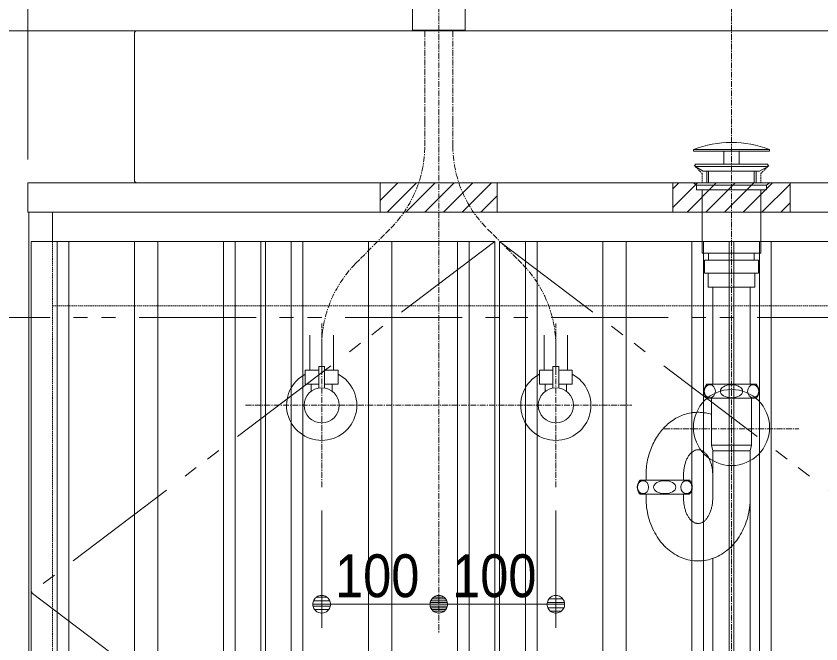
# Model space of a CAD drawing. Units: millimetres, scale not verified. Extents: x -6062 to 6062, y -3045 to 3045.
# Drawn here: x -5334 to -4646, y -1774 to -1237 of the extents above; entities that cross this region are included whole.
import ezdxf
from ezdxf.enums import TextEntityAlignment as Align

# ---------------------------------------------------------------- set-up
doc = ezdxf.new("R2010")
doc.units = ezdxf.units.MM
doc.header["$LTSCALE"] = 20
for name, pattern in [('CHAIN1', [8, 5, -1, 1, -1]), ('DASHED1', [1.8, 1.2, -0.6]), ('DOUBLE_CHAIN1', [8.8, 5, -1, 0.6, -0.6, 0.6, -1])]:
    doc.linetypes.add(name, pattern=pattern)
for name, color, linetype, lineweight in [('0-1_5ボウル・キャビネット', 7, 'Continuous', 9), ('0-2_2寸法-1', 7, 'Continuous', 9), ('0-3_0', 7, 'Continuous', 9), ('0-5_4給排水', 7, 'Continuous', 9)]:
    doc.layers.add(name, color=color, linetype=linetype, lineweight=lineweight)
doc.styles.add('ＭＳ Ｐゴシック', font='')
doc.styles.get('ＭＳ Ｐゴシック').set_extended_font_data('MS PGothic')

# ---------------------------------------------------------------- blocks, each defined once
blk = doc.blocks.new('グループ-11')
at = {"layer": '0-5_4給排水', "linetype": 'CHAIN1'}
for p, q in [((-58700, -21220), (-58700, -42300)), ((-59850, -31800), (-57550, -31800))]:
    blk.add_line(p, q, dxfattribs=at)
at = {"layer": '0-5_4給排水'}
for p, q in [((-59120, -27400), (-59120, -27600)), ((-59090, -27400), (-59090, -27600)), ((-58310, -27400), (-58310, -27600)), ((-58280, -27400), (-58280, -27600)), ((-58280.2, -31040), (-59119.8, -31040)), ((-59119.2, -31280), (-58280.8, -31280)), ((-58360, -32080), (-59040, -32080)), ((-59020, -32180), (-58380, -32180)), ((-59420.2, -32680), (-60259.8, -32680)), ((-60160, -32680), (-60160, -32600)), ((-59520, -32680), (-59520, -32600)), ((-60259.2, -32920), (-59420.8, -32920)), ((-60160, -32980), (-60160, -32920)), ((-59520, -32980), (-59520, -32920))]:
    blk.add_line(p, q, dxfattribs=at)
for points in [[(-59350, -27030), (-58050, -27030), (-58050, -27060), (-59350, -27060)], [(-58830, -27060), (-58570, -27060), (-58570, -27280), (-58830, -27280)], [(-59320, -27280), (-58080, -27280), (-58080, -27320), (-59320, -27320)], [(-59181.3, -27400), (-59320, -27320), (-58080, -27320), (-58220.2, -27400)], [(-59300, -27640), (-59350, -27600), (-58050, -27600), (-58100, -27640)], [(-59300, -27640), (-58100, -27640), (-58100, -27720), (-59300, -27720)], [(-59200, -27720), (-58200, -27720), (-58200, -28800), (-59200, -28800)], [(-59090, -28800), (-58310, -28800), (-58310, -28920), (-59090, -28920)], [(-59160, -28920), (-58240, -28920), (-58240, -29140), (-59160, -29140)], [(-59100, -29140), (-58300, -29140), (-58300, -29380), (-59100, -29380)], [(-59020, -29380), (-58380, -29380), (-58380, -31040), (-59020, -31040)]]:
    blk.add_lwpolyline(points, close=True, dxfattribs=at)
for points in [[(-58380, -32980), (-58380, -32180), (-58360, -32080), (-58360, -31280), (-59040, -31280), (-59040, -32080), (-59020, -32180), (-59020, -32980)], [(-59040, -31556), (-59066.1, -31548.1), (-59092.3, -31541.1), (-59118.8, -31535.2), (-59145.6, -31530.2), (-59172.5, -31526.2), (-59199.6, -31523.2), (-59227, -31521.2), (-59254.6, -31520.2), (-59282.3, -31520.1), (-59310, -31521), (-59337.3, -31522.9), (-59364.5, -31525.8), (-59391.5, -31529.7), (-59418.2, -31534.6), (-59444.7, -31540.4), (-59471, -31547.3), (-59497.1, -31555.1), (-59523, -31563.9), (-59548.6, -31573.7), (-59574.1, -31584.4), (-59599.3, -31596.2), (-59624.3, -31608.9), (-59649.1, -31622.7), (-59673.7, -31637.4), (-59698, -31653.1), (-59722.1, -31669.7), (-59745.7, -31687.2), (-59768.7, -31705.3), (-59791.2, -31724.2), (-59813, -31743.8), (-59834.2, -31764.2), (-59854.9, -31785.2), (-59874.9, -31807), (-59894.4, -31829.5), (-59913.3, -31852.7), (-59931.5, -31876.6), (-59949.2, -31901.3), (-59966.3, -31926.7), (-59982.8, -31952.8)], [(-59982.8, -31952.8), (-59998.7, -31979.6), (-60014, -32007.1), (-60028.7, -32035.4), (-60042.8, -32064.3), (-60056.2, -32093.7), (-60068.8, -32123.4), (-60080.5, -32153.3), (-60091.5, -32183.5), (-60101.6, -32214), (-60110.9, -32244.7), (-60119.5, -32275.7), (-60127.2, -32306.9), (-60134, -32338.4), (-60140.1, -32370.2), (-60145.4, -32402.2), (-60149.9, -32434.5), (-60153.5, -32467.1), (-60156.4, -32499.9), (-60158.4, -32533), (-60159.6, -32566.4), (-60160, -32600)], [(-59260, -32160.3), (-59270, -32160), (-59280, -32160.3), (-59289.9, -32161.3), (-59299.7, -32163), (-59309.4, -32165.3), (-59319, -32168.3), (-59328.5, -32171.9), (-59337.9, -32176.2), (-59347.2, -32181.2), (-59356.3, -32186.9), (-59365.4, -32193.2), (-59374.4, -32200.1), (-59383.3, -32207.7), (-59392.1, -32216), (-59400.7, -32225), (-59409.1, -32234.4), (-59417.2, -32244.3), (-59425.1, -32254.6), (-59432.6, -32265.5), (-59439.9, -32276.8), (-59446.9, -32288.7), (-59453.6, -32301), (-59460.1, -32313.8), (-59466.2, -32327.1), (-59472.1, -32340.9), (-59477.7, -32355.1), (-59483.1, -32369.9), (-59488.2, -32385.1), (-59492.9, -32400.6), (-59497.2, -32416.2), (-59501.2, -32432), (-59504.7, -32448), (-59507.9, -32464.2), (-59510.8, -32480.6), (-59513.2, -32497.1), (-59515.3, -32513.8), (-59517, -32530.7), (-59518.3, -32547.7), (-59519.2, -32565)], [(-59020, -32600), (-59020.2, -32582.4), (-59020.8, -32565), (-59021.7, -32547.7), (-59023, -32530.7), (-59024.7, -32513.8), (-59026.8, -32497.1), (-59029.2, -32480.6), (-59032.1, -32464.2), (-59035.3, -32448), (-59038.8, -32432), (-59042.8, -32416.2), (-59047.1, -32400.6), (-59051.8, -32385.1), (-59056.9, -32369.9), (-59062.3, -32355.1), (-59067.9, -32340.9), (-59073.8, -32327.1), (-59079.9, -32313.8), (-59086.4, -32301), (-59093.1, -32288.7), (-59100.1, -32276.8), (-59107.4, -32265.5), (-59114.9, -32254.6), (-59122.8, -32244.3), (-59130.9, -32234.4), (-59139.3, -32225), (-59147.9, -32216), (-59156.7, -32207.7), (-59165.6, -32200.1), (-59174.6, -32193.2), (-59183.7, -32186.9), (-59192.8, -32181.2), (-59202.1, -32176.2), (-59211.5, -32171.9), (-59221, -32168.3), (-59230.6, -32165.3), (-59240.3, -32163), (-59250.1, -32161.3), (-59260, -32160.3)], [(-59519.2, -32565), (-59519.8, -32582.4), (-59520, -32600), (-59520, -32600)], [(-60160, -32980), (-60159.3, -33023.2), (-60157.3, -33065.9), (-60154, -33108.3), (-60149.3, -33150.1), (-60143.2, -33191.6), (-60135.9, -33232.6), (-60127.1, -33273.2), (-60117.1, -33313.3), (-60105.7, -33353), (-60092.9, -33392.3), (-60078.8, -33431.1), (-60063.4, -33469.5), (-60046.6, -33507.4), (-60028.6, -33544.8), (-60009.6, -33581), (-59989.6, -33616), (-59968.6, -33649.8), (-59946.6, -33682.5), (-59923.6, -33713.9), (-59899.7, -33744.1), (-59874.8, -33773.2), (-59848.9, -33801), (-59822, -33827.7), (-59794.1, -33853.2), (-59765.3, -33877.5), (-59735.4, -33900.6), (-59704.7, -33922.5), (-59673.4, -33942.8), (-59641.7, -33961.5), (-59609.7, -33978.6), (-59577.4, -33994.1), (-59544.7, -34007.9), (-59511.6, -34020.1), (-59478.2, -34030.7), (-59444.4, -34039.7), (-59410.2, -34047), (-59375.7, -34052.7), (-59340.8, -34056.7), (-59305.6, -34059.2)], [(-59520, -32980), (-59519.8, -32997.6), (-59519.2, -33015), (-59518.3, -33032.3), (-59517, -33049.3), (-59515.3, -33066.2), (-59513.2, -33082.9), (-59510.8, -33099.4), (-59507.9, -33115.8), (-59504.7, -33132), (-59501.2, -33148), (-59497.2, -33163.8), (-59492.9, -33179.4), (-59488.2, -33194.9), (-59483.1, -33210.1), (-59477.7, -33224.9), (-59472.1, -33239.1), (-59466.2, -33252.9), (-59460.1, -33266.2), (-59453.6, -33279), (-59446.9, -33291.3), (-59439.9, -33303.2), (-59432.6, -33314.5), (-59425.1, -33325.4), (-59417.2, -33335.7), (-59409.1, -33345.6), (-59400.7, -33355), (-59392.1, -33364), (-59383.3, -33372.3), (-59374.4, -33379.9), (-59365.4, -33386.8), (-59356.3, -33393.1), (-59347.2, -33398.8), (-59337.9, -33403.8), (-59328.5, -33408.1), (-59319, -33411.7), (-59309.4, -33414.7), (-59299.7, -33417), (-59289.9, -33418.7), (-59280, -33419.7)], [(-59020.8, -33015), (-59020.2, -32997.6), (-59020, -32980), (-59020, -32980)], [(-58380, -32980), (-58380, -41120), (-59020, -41120), (-59020, -34017.2)], [(-58382.7, -33065.9), (-58380.7, -33023.2), (-58380, -32980), (-58380, -32980)], [(-59305.6, -34059.2), (-59270, -34060), (-59234.4, -34059.2), (-59199.2, -34056.7), (-59164.3, -34052.7), (-59129.8, -34047), (-59095.6, -34039.7), (-59061.8, -34030.7), (-59028.4, -34020.1), (-58995.3, -34007.9), (-58962.6, -33994.1), (-58930.3, -33978.6), (-58898.3, -33961.5), (-58866.6, -33942.8), (-58835.3, -33922.5), (-58804.6, -33900.6), (-58774.7, -33877.5), (-58745.9, -33853.2), (-58718, -33827.7), (-58691.1, -33801), (-58665.2, -33773.2), (-58640.3, -33744.1), (-58616.4, -33713.9), (-58593.4, -33682.5), (-58571.4, -33649.8), (-58550.4, -33616), (-58530.4, -33581), (-58511.4, -33544.8), (-58493.4, -33507.4), (-58476.6, -33469.5), (-58461.2, -33431.1), (-58447.1, -33392.3), (-58434.3, -33353), (-58422.9, -33313.3), (-58412.9, -33273.2), (-58404.1, -33232.6), (-58396.8, -33191.6), (-58390.7, -33150.1), (-58386, -33108.3), (-58382.7, -33065.9)], [(-59280, -33419.7), (-59270, -33420), (-59260, -33419.7), (-59250.1, -33418.7), (-59240.3, -33417), (-59230.6, -33414.7), (-59221, -33411.7), (-59211.5, -33408.1), (-59202.1, -33403.8), (-59192.8, -33398.8), (-59183.7, -33393.1), (-59174.6, -33386.8), (-59165.6, -33379.9), (-59156.7, -33372.3), (-59147.9, -33364), (-59139.3, -33355), (-59130.9, -33345.6), (-59122.8, -33335.7), (-59114.9, -33325.4), (-59107.4, -33314.5), (-59100.1, -33303.2), (-59093.1, -33291.3), (-59086.4, -33279), (-59079.9, -33266.2), (-59073.8, -33252.9), (-59067.9, -33239.1), (-59062.3, -33224.9), (-59056.9, -33210.1), (-59051.8, -33194.9), (-59047.1, -33179.4), (-59042.8, -33163.8), (-59038.8, -33148), (-59035.3, -33132), (-59032.1, -33115.8), (-59029.2, -33099.4), (-59026.8, -33082.9), (-59024.7, -33066.2), (-59023, -33049.3), (-59021.7, -33032.3), (-59020.8, -33015)]]:
    blk.add_lwpolyline(points, dxfattribs=at)
blk.add_circle((-58700, -31780), 650, dxfattribs=at)
for centre, radius, start, end in [((-58700, -28730.4), 1820.4, 69.08018, 110.91982), ((-59001.5, -31159.7), 168.3, 134.66665, 180.15554), ((-58398.5, -31159.7), 168.3, 359.84446, 45.33335), ((-59001.5, -31159.7), 168.3, 180.1498, 225.63883), ((-58398.5, -31159.7), 168.3, 314.36117, 359.8502), ((-60141.5, -32799.7), 168.3, 134.66665, 180.15554), ((-59538.5, -32799.7), 168.3, 359.84446, 45.33335), ((-60141.5, -32799.7), 168.3, 180.1498, 225.63883), ((-59538.5, -32799.7), 168.3, 314.36117, 359.8502)]:
    blk.add_arc(centre, radius, start, end, dxfattribs=at)
for centre, major_axis, ratio in [((-59070, -31160), (0, 110), 0.863636), ((-58700, -31160), (190, 0), 0.578947), ((-58330, -31160), (0, 110), 0.863636), ((-60210, -32800), (0, 110), 0.863636), ((-59840, -32800), (190, 0), 0.578947), ((-59470, -32800), (0, 110), 0.863636)]:
    blk.add_ellipse(centre, major_axis=major_axis, ratio=ratio, dxfattribs=at)
blk = doc.blocks.new('止水栓_正面_W100')
at = {"layer": '0-5_4給排水', "linetype": 'CHAIN1'}
for p, q in [((-2000, -1400), (-2000, 1400)), ((2000, -1400), (2000, 1400)), ((-3300, 0), (3300, 0))]:
    blk.add_line(p, q, dxfattribs=at)
at = {"layer": '0-5_4給排水'}
for p, q in [((-2200, 600), (-2200, 1200)), ((-1800, 600), (-1800, 1200)), ((1800, 600), (1800, 1200)), ((2200, 600), (2200, 1200))]:
    blk.add_line(p, q, dxfattribs=at)
for points in [[(-2050, 360), (-2280, 360), (-2280, 600), (-2050, 600)], [(-1720, 360), (-1950, 360), (-1950, 600), (-1720, 600)], [(1950, 360), (1720, 360), (1720, 600), (1950, 600)], [(2280, 360), (2050, 360), (2050, 600), (2280, 600)]]:
    blk.add_lwpolyline(points, close=True, dxfattribs=at)
for points in [[(-2050, 295.8), (-2050, 660), (-1950, 660), (-1950, 295.8)], [(1950, 295.8), (1950, 660), (2050, 660), (2050, 295.8)], [(-2050, 360), (-2180, 360), (-2180, 240)], [(-1820, 240), (-1820, 360), (-1950, 360)], [(1950, 360), (1820, 360), (1820, 240)], [(2180, 240), (2180, 360), (2050, 360)]]:
    blk.add_lwpolyline(points, dxfattribs=at)
for centre in [(-2000, 0), (2000, 0)]:
    blk.add_circle(centre, 300, dxfattribs=at)
for centre in [(-2000, 0), (2000, 0)]:
    blk.add_arc(centre, 600, 117.81814, 62.18186, dxfattribs=at)
blk = doc.blocks.new('グループ-13')
at = {"layer": '0-5_4給排水', "linetype": 'CHAIN1'}
for p, q in [((-63700, -21220), (-63700, -35300)), ((-65700, -30800), (-65700, -30386.1)), ((-61700, -30800), (-61700, -30386.1))]:
    blk.add_line(p, q, dxfattribs=at)
at = {"layer": '0-5_4給排水'}
blk.add_line((-63250, -24990), (-64150, -24990), dxfattribs=at)
blk.add_lwpolyline([(-63700, -22480), (-64144, -22480), (-64150, -22486), (-64150, -24990), (-64140, -25000), (-63260, -25000), (-63250, -24990), (-63250, -22486), (-63256, -22480)], close=True, dxfattribs=at)
at = {"layer": '0-5_4給排水', "linetype": 'CHAIN1'}
for points in [[(-63940, -26966), (-63940, -26552.1), (-63940, -25000)], [(-63460, -26966), (-63460, -26552.1), (-63460, -25000)], [(-65120.8, -28979.4), (-65035.3, -28893.1), (-64604.7, -28459), (-64519.2, -28372.7)], [(-62279.2, -28979.4), (-62364.7, -28893.1), (-62795.3, -28459), (-62880.8, -28372.7)]]:
    blk.add_lwpolyline(points, dxfattribs=at)
for centre, start, end in [((-65937.8, -26966), 315.24135, 0), ((-61462.2, -26966), 180, 224.75865), ((-63702.2, -30386.1), 135.24135, 180), ((-63697.8, -30386.1), 0, 44.75865)]:
    blk.add_arc(centre, 1997.8, start, end, dxfattribs=at)
at = {"layer": '0-5_4給排水'}
blk.add_blockref('止水栓_正面_W100', (-63700, -31400), dxfattribs=at)
blk = doc.blocks.new('グループ-15')
at = {"layer": '0-1_5ボウル・キャビネット', "linetype": 'DASHED1'}
for p, q in [((-70300, -28600), (-70300, -40600)), ((-70300, -29700), (-47100, -29700))]:
    blk.add_line(p, q, dxfattribs=at)
blk = doc.blocks.new('グループ-16')
at = {"layer": '0-1_5ボウル・キャビネット'}
for points in [[(-70720, -27600), (-46680, -27600), (-46680, -28100), (-70720, -28100)], [(-70660, -28600), (-62740, -28600), (-62740, -40600), (-70660, -40600)], [(-62660, -28600), (-54740, -28600), (-54740, -40600), (-62660, -40600)]]:
    blk.add_lwpolyline(points, close=True, dxfattribs=at)
blk.add_lwpolyline([(-70300, -28600), (-70300, -28100), (-70700, -28100), (-70700, -41360), (-70660, -41400), (-70340, -41400), (-70300, -41360), (-70300, -40600)], dxfattribs=at)
blk = doc.blocks.new('グループ-17')
at = {"layer": '0-1_5ボウル・キャビネット'}
for p, q in [((-70220, -28600), (-70220, -40600)), ((-70020, -28600), (-70020, -40600)), ((-68900, -28600), (-68900, -40600)), ((-68500, -28600), (-68500, -40600)), ((-67380, -28600), (-67380, -40600)), ((-67180, -28600), (-67180, -40600)), ((-66740, -28600), (-66740, -40600)), ((-66660, -28600), (-66660, -40600)), ((-66220, -28600), (-66220, -40600)), ((-66020, -28600), (-66020, -40600)), ((-64900, -28600), (-64900, -40600)), ((-64500, -28600), (-64500, -40600)), ((-63380, -28600), (-63380, -40600)), ((-63180, -28600), (-63180, -40600)), ((-62220, -28600), (-62220, -40600)), ((-62020, -28600), (-62020, -40600)), ((-60900, -28600), (-60900, -40600)), ((-60500, -28600), (-60500, -40600)), ((-59380, -28600), (-59380, -40600)), ((-59180, -28600), (-59180, -40600)), ((-58740, -28600), (-58740, -40600)), ((-58660, -28600), (-58660, -40600)), ((-58220, -28600), (-58220, -40600)), ((-58020, -28600), (-58020, -40600))]:
    blk.add_line(p, q, dxfattribs=at)
blk = doc.blocks.new('グループ-18')
at = {"layer": '0-1_5ボウル・キャビネット'}
for name in ['グループ-16', 'グループ-17', 'グループ-15']:
    blk.add_blockref(name, (0, 0), dxfattribs=at)
blk = doc.blocks.new('グループ-20')
at = {"layer": '0-1_5ボウル・キャビネット'}
for p, q in [((-68850, -25000), (-48550, -25000)), ((-68900, -27550), (-68900, -25050)), ((-48550, -27600), (-68850, -27600))]:
    blk.add_line(p, q, dxfattribs=at)
at = {"layer": '0-1_5ボウル・キャビネット', "linetype": 'DASHED1'}
blk.add_lwpolyline([(-59340, -27300), (-59200, -27440), (-59200, -27600), (-58200, -27600), (-58200, -27440), (-58060, -27300)], dxfattribs=at)
at = {"layer": '0-1_5ボウル・キャビネット'}
for centre, start, end in [((-68850, -25050), 90, 180), ((-68850, -27550), 180, 270)]:
    blk.add_arc(centre, 50, start, end, dxfattribs=at)
blk = doc.blocks.new('_Dot')
at = {"layer": '0-3_0'}
for p, q in [((-10, 0), (-20, 0)), ((9.78, 2), (-9.78, 2)), ((7.99, 6), (-7.99, 6)), ((9.16, -3.98), (-9.16, -3.98)), ((6, -7.98), (-6, -7.98))]:
    blk.add_line(p, q, dxfattribs=at)
for points in [[(10, 0), (9.92, 1.25), (9.69, 2.49), (9.3, 3.68), (8.76, 4.82), (8.09, 5.88), (7.29, 6.85), (6.37, 7.71), (5.36, 8.44), (4.26, 9.05), (3.09, 9.51), (1.87, 9.82), (0.63, 9.98), (-0.63, 9.98), (-1.87, 9.82), (-3.09, 9.51), (-4.26, 9.05), (-5.36, 8.44), (-6.37, 7.71), (-7.29, 6.85), (-8.09, 5.88), (-8.76, 4.82), (-9.3, 3.68), (-9.69, 2.49), (-9.92, 1.25), (-10, 0), (0, 0)], [(-10, 0), (-9.92, -1.25), (-9.69, -2.49), (-9.3, -3.68), (-8.76, -4.82), (-8.09, -5.88), (-7.29, -6.85), (-6.37, -7.71), (-5.36, -8.44), (-4.26, -9.05), (-3.09, -9.51), (-1.87, -9.82), (-0.63, -9.98), (0.63, -9.98), (1.87, -9.82), (3.09, -9.51), (4.26, -9.05), (5.36, -8.44), (6.37, -7.71), (7.29, -6.85), (8.09, -5.88), (8.76, -4.82), (9.3, -3.68), (9.69, -2.49), (9.92, -1.25), (10, 0), (0, 0)]]:
    blk.add_lwpolyline(points, close=True, dxfattribs=at)

msp = doc.modelspace()

# ---------------------------------------------------------------- linework, layer by layer
at = {"layer": '0-1_5ボウル・キャビネット'}
for p, q in [((-5022.5, -1395), (-5007.5, -1380)), ((-5016.5, -1405), (-4991.5, -1380)), ((-5000.5, -1405), (-4975.5, -1380)), ((-4984.5, -1405), (-4959.5, -1380)), ((-4968.5, -1405), (-4943.5, -1380)), ((-4952.5, -1405), (-4927.5, -1380)), ((-4772.5, -1385), (-4767.5, -1380)), ((-4772.5, -1401), (-4751.5, -1380)), ((-4760.5, -1405), (-4735.5, -1380)), ((-4744.5, -1405), (-4719.5, -1380)), ((-4728.5, -1405), (-4703.5, -1380)), ((-4712.5, -1405), (-4687.5, -1380)), ((-4696.5, -1405), (-4672.5, -1381)), ((-4936.5, -1405), (-4922.5, -1391)), ((-4680.5, -1405), (-4672.5, -1397))]:
    msp.add_line(p, q, dxfattribs=at)
at = {"layer": '0-1_5ボウル・キャビネット', "linetype": 'DOUBLE_CHAIN1'}
msp.add_line((-4072.5, -1495), (-5372.5, -1495), dxfattribs=at)
at = {"layer": '0-1_5ボウル・キャビネット'}
for points in [[(-5022.5, -1380), (-4922.5, -1380), (-4922.5, -1405), (-5022.5, -1405)], [(-4772.5, -1380), (-4672.5, -1380), (-4672.5, -1405), (-4772.5, -1405)]]:
    msp.add_lwpolyline(points, close=True, dxfattribs=at)
at = {"layer": '0-1_5ボウル・キャビネット', "linetype": 'DASHED1'}
for points in [[(-5022.5, -1380), (-4922.5, -1380), (-4922.5, -1405), (-5022.5, -1405)], [(-4772.5, -1380), (-4672.5, -1380), (-4672.5, -1405), (-4772.5, -1405)]]:
    msp.add_lwpolyline(points, close=True, dxfattribs=at)
at = {"layer": '0-1_5ボウル・キャビネット', "linetype": 'DOUBLE_CHAIN1'}
for points in [[(-4924.5, -1430), (-5320.5, -1730), (-4924.5, -2030)], [(-4920.5, -1430), (-4524.5, -1730), (-4920.5, -2030)]]:
    msp.add_lwpolyline(points, dxfattribs=at)
at = {"layer": '0-2_2寸法-1'}
for p, q in [((-5323.5, -1360), (-5323.5, -920)), ((-4992.5, -1250), (-5567.5, -1250)), ((-5072.5, -1660), (-5072.5, -1760)), ((-4872.5, -1660), (-4872.5, -1760)), ((-4972.5, -1720), (-4972.3, -1720)), ((-4972.5, -1720), (-4972.3, -1720)), ((-4987.51, -1740), (-5057.49, -1740)), ((-4957.49, -1740), (-4887.51, -1740))]:
    msp.add_line(p, q, dxfattribs=at)

# ---------------------------------------------------------------- block references
at = {"layer": '0-1_5ボウル・キャビネット', "xscale": 0.05, "yscale": 0.05}
for name in ['グループ-20', 'グループ-18']:
    msp.add_blockref(name, (-1787.5, 0), dxfattribs=at)
at = {"layer": '0-2_2寸法-1', "xscale": 0.7503418, "yscale": 0.7503418, "rotation": 180}
for p in [(-5072.5, -1740), (-4972.5, -1740)]:
    msp.add_blockref('_Dot', p, dxfattribs=at)
at = {"layer": '0-2_2寸法-1', "xscale": 0.7503418, "yscale": 0.7503418}
for p in [(-4972.5, -1740), (-4872.5, -1740)]:
    msp.add_blockref('_Dot', p, dxfattribs=at)
at = {"layer": '0-5_4給排水', "xscale": 0.05, "yscale": 0.05}
for name in ['グループ-13', 'グループ-11']:
    msp.add_blockref(name, (-1787.5, 0), dxfattribs=at)

# ---------------------------------------------------------------- texts
at = {"layer": '0-2_2寸法-1', "style": 'ＭＳ Ｐゴシック', "width": 0.9}
for p in [(-5061.11, -1744.96), (-4961.11, -1744.96)]:
    msp.add_text('100', height=36.66, dxfattribs=at).set_placement(p, align=Align.BOTTOM_LEFT)

doc.saveas('drawing.dxf')
